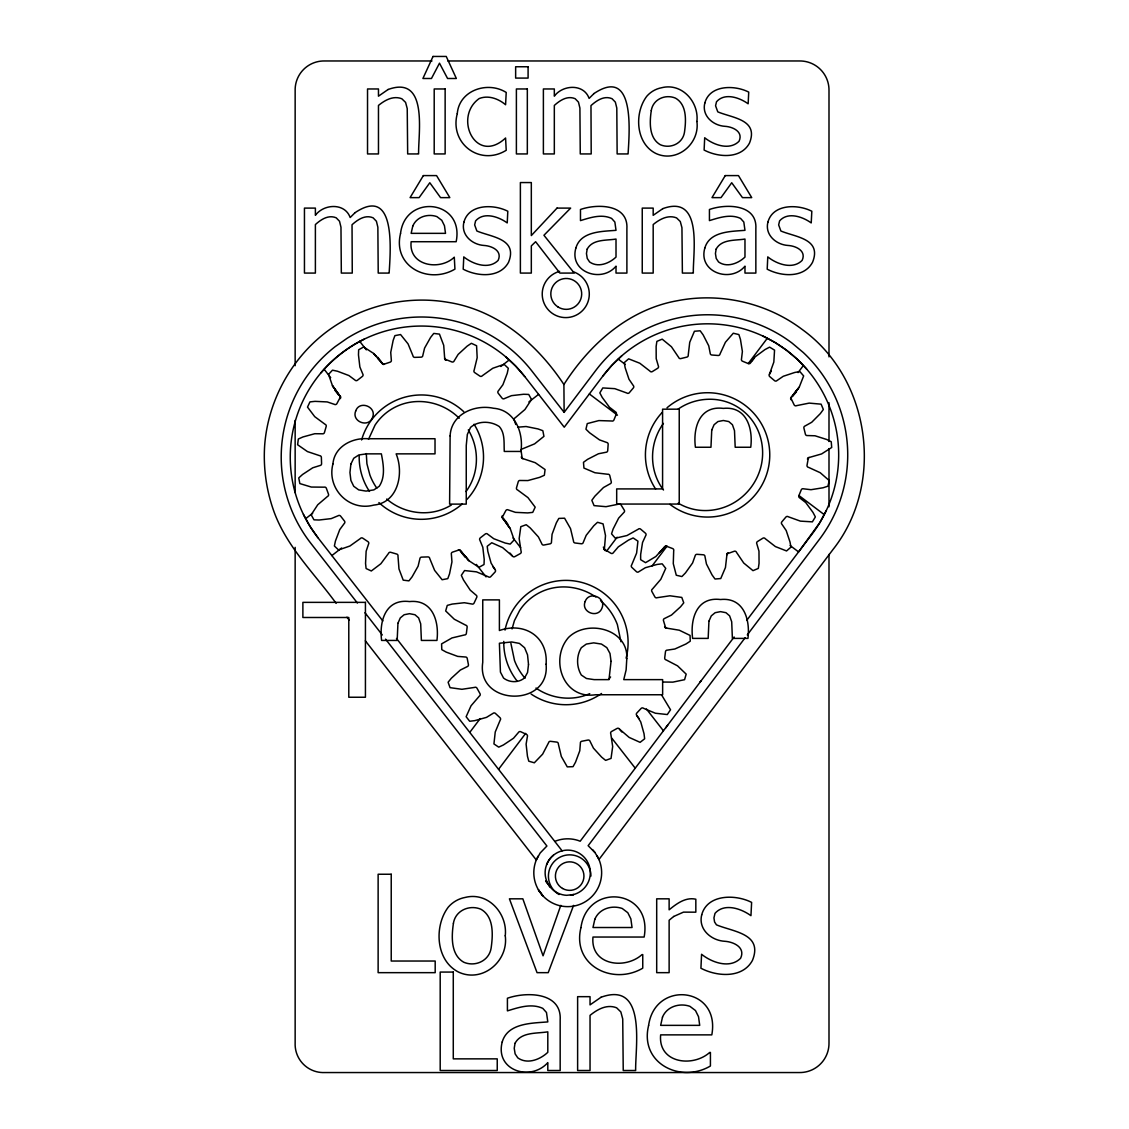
<?xml version="1.0" encoding="UTF-8"?>
<svg xmlns="http://www.w3.org/2000/svg" width="1129" height="1129" viewBox="0 0 1129 1129"><rect width="100%" height="100%" fill="white"/><g stroke="black" fill="none" stroke-linecap="round" stroke-linejoin="round"><path stroke-width="1.5" d="M659.322 552.702L665.997 546.055L672.602 548.553A1.778 1.778 0 0 1 673.688 550.811L673.279 563.639L676.285 575.24L681.902 576.552L685.472 572.897L692.585 562.976L695.139 555.863A1.778 1.778 0 0 1 697.115 554.325L703.254 554.776A1.778 1.778 0 0 1 704.99 556.597L706.458 564.006L712.018 574.873L715.01 579.022L720.754 578.542L725.453 567.52L727.005 553.859L734.33 551.234A1.778 1.778 0 0 1 736.545 552.434L743.743 563.046L753.001 570.653L758.321 568.423L759.055 563.357L758.97 551.15L756.853 543.91A1.778 1.778 0 0 1 757.559 541.497L762.795 538.251A1.778 1.778 0 0 1 765.264 538.716L775.397 546.577L786.546 550.952L790.921 547.184L790.046 542.146L786.207 530.559L781.96 524.322A1.778 1.778 0 0 1 781.861 521.824L785.855 517.11A1.778 1.778 0 0 1 788.338 516.786L800.405 521.132L812.372 521.852L815.364 516.927L812.979 512.397L805.739 502.574L799.769 497.945A1.778 1.778 0 0 1 798.909 495.589L801.237 489.887A1.778 1.778 0 0 1 803.509 488.815L811.003 489.704L823.055 487.77L827.924 486.204L829.25 480.587L820.218 472.712L808.562 467.364A1.778 1.778 0 0 1 807.009 465.374L808.392 457.725L821.616 453.929L831.706 447.479L831.24 441.735L826.64 439.463L815.011 435.78L807.461 435.554A1.778 1.778 0 0 1 805.386 434.143L803.919 428.159A1.778 1.778 0 0 1 805.118 425.958L811.709 422.274L820.317 413.623L823.351 409.488L821.108 404.168L809.183 403.109L796.594 405.636A1.778 1.778 0 0 1 794.181 404.944L790.808 397.93L798.217 388.447M661.622 694.956L670.527 709.76L667.31 714.544L655.399 713.232L643.544 708.306A1.778 1.778 0 0 0 641.046 708.504L636.841 713.006A1.778 1.778 0 0 0 636.812 715.518L640.75 721.953L644.024 733.709L644.645 738.789L640.101 742.346L629.163 737.42L619.426 729.066A1.778 1.778 0 0 0 616.984 728.487L611.593 731.479A1.778 1.778 0 0 0 610.789 733.85L612.68 746.537L611.043 758.406L605.624 760.381L601.644 757.15L593.431 748.132L590.072 741.372A1.778 1.778 0 0 0 587.927 740.059L581.887 741.231A1.778 1.778 0 0 0 580.377 743.249L579.784 750.771L575.522 762.202L573.038 766.676L567.266 766.873L561.325 756.472L558.347 743.997A1.778 1.778 0 0 0 556.71 742.092L550.599 741.33A1.778 1.778 0 0 0 548.553 742.783L542.626 754.158L534.327 762.795L528.781 761.2L527.455 756.261L526.114 744.138L527.37 736.687A1.778 1.778 0 0 0 526.41 734.372L520.822 731.761A1.778 1.778 0 0 0 518.423 732.509L513.526 738.239L503.351 744.999L498.708 747.144L493.937 743.926L495.236 732.015L500.175 720.161A1.778 1.778 0 0 0 499.964 717.663L495.462 713.457A1.778 1.778 0 0 0 492.95 713.429L486.514 717.367L474.759 720.641L469.678 721.262L466.136 716.717L471.047 705.78L479.402 696.043A1.778 1.778 0 0 0 479.98 693.601L476.988 688.21A1.778 1.778 0 0 0 474.617 687.406L461.93 689.297L450.062 687.66L448.1 682.241L451.318 678.261L460.336 670.047L467.096 666.689A1.778 1.778 0 0 0 468.408 664.544L467.237 658.503A1.778 1.778 0 0 0 465.233 656.993L457.697 656.401L446.265 652.139L441.792 649.655L441.594 643.883L451.995 637.941L464.471 634.964A1.778 1.778 0 0 0 466.376 633.327L467.138 627.216A1.778 1.778 0 0 0 465.684 625.17L454.31 619.242L445.673 610.944L447.267 605.398L452.207 604.071L464.344 602.731L471.781 603.987A1.778 1.778 0 0 0 474.095 603.027L476.706 597.439A1.778 1.778 0 0 0 475.958 595.039L470.228 590.142L463.483 579.967L461.324 575.324L464.555 570.554L476.466 571.853L488.307 576.792A1.778 1.778 0 0 0 490.805 576.58L495.01 572.078A1.778 1.778 0 0 0 495.052 569.566L491.101 563.131L487.827 551.375L487.206 546.295L491.764 542.753L502.687 547.664L512.425 556.018A1.778 1.778 0 0 0 514.866 556.597L520.257 553.605A1.778 1.778 0 0 0 521.062 551.234L519.171 538.547L520.808 526.678L526.227 524.717L530.207 527.935L538.42 536.952L541.779 543.712A1.778 1.778 0 0 0 543.924 545.025L549.978 543.853A1.778 1.778 0 0 0 551.474 541.849L552.067 534.313L556.329 522.882L558.813 518.409L564.585 518.211L570.526 528.612L573.504 541.087A1.778 1.778 0 0 0 575.141 542.993L581.252 543.755A1.778 1.778 0 0 0 583.298 542.301L586.191 535.329L593.783 525.775L597.523 522.29L603.069 523.884L605.511 535.612L604.368 549.315L611.029 553.323A1.778 1.778 0 0 0 613.428 552.575L618.339 546.845L628.5 540.099L633.143 537.94L637.927 541.172L636.615 553.083L631.69 564.923A1.778 1.778 0 0 0 631.887 567.421L636.389 571.627A1.778 1.778 0 0 0 638.901 571.669L645.336 567.718L657.092 564.444L662.173 563.823L665.729 568.381L660.804 579.304L652.449 589.042A1.778 1.778 0 0 0 651.87 591.483L654.862 596.874A1.778 1.778 0 0 0 657.233 597.678L669.92 595.787L681.789 597.424L683.765 602.844L680.533 606.823L671.515 615.037L664.755 618.396A1.778 1.778 0 0 0 663.443 620.541L665.715 627.978L679.277 630.208L690.059 635.429L690.256 641.201L685.966 643.982L674.846 649.006L667.38 650.121A1.778 1.778 0 0 0 665.475 651.758L664.713 657.868A1.778 1.778 0 0 0 666.166 659.915L677.541 665.842L686.178 674.14L684.583 679.686L672.856 682.128L663.711 682.043M515.798 424.49L514.217 420.157A1.778 1.778 0 0 1 515.177 417.829L524.943 409.517L531.519 399.497L528.725 394.444L523.602 394.261L511.479 395.658L504.508 398.551A1.778 1.778 0 0 1 502.038 398.114L498.242 393.259A1.778 1.778 0 0 1 498.439 390.761L502.927 384.693L507.246 373.276L508.304 368.28L504.098 364.342L492.78 368.266L482.337 375.717A1.778 1.778 0 0 1 479.853 376.07L474.744 372.626A1.778 1.778 0 0 1 474.152 370.185L477.172 357.71L476.593 345.742L471.372 343.301L467.124 346.166L458.134 354.421L454.183 360.857A1.778 1.778 0 0 1 451.939 361.957L444.727 359.036L443.711 345.333L439.463 334.128L433.748 333.422L430.586 337.444L424.589 348.085L422.825 355.423A1.778 1.778 0 0 1 421.018 357.173L414.865 357.371A1.778 1.778 0 0 1 412.946 355.748L408.063 343.893L400.569 334.551L394.896 335.638L393.146 340.45L390.733 352.417L391.311 359.939A1.778 1.778 0 0 1 390.14 362.155L383.451 364.385L377.876 358.429M512.058 628.924L514.429 620.625L519.65 610.464A52.244 52.244 0 0 1 546.097 589.846C562.609 584.06 581.59 587.066 595.872 597.043M571.33 895.043A22.608 22.608 0 0 0 581.901 855.119L579.996 853.736A22.608 22.608 0 0 0 573.518 850.871L571.203 850.391A22.608 22.608 0 0 0 564.133 850.405L561.819 850.913A22.608 22.608 0 0 0 555.369 853.806C549.386 857.687 545.49 864.489 545.152 871.602A22.608 22.608 0 0 0 566.603 895.311L573.645 894.549L570.498 895.142M368.52 439.322L375.068 425.068A52.244 52.244 0 0 1 401.515 404.436C418.026 398.65 437.008 401.67 451.29 411.633A58.708 58.708 0 0 1 459.221 418.238M734.132 636.996L580.179 841.232L577.949 840.399A33.912 33.912 0 0 0 556.992 840.555L554.791 841.43M700.601 681.295L700.206 682.015L700.643 681.323M560.803 905.345L543.063 955.811L522.84 898.825L509.419 898.825L537.051 972.662L548.214 972.662L573.574 905.387M790.808 397.93L799.261 387.092L803.65 375.943L799.882 371.582L794.844 372.443L783.258 376.282L777.02 380.544A1.778 1.778 0 0 1 774.508 380.628L769.809 376.649A1.778 1.778 0 0 1 769.484 374.151L773.831 362.084L774.55 350.131L769.611 347.139L765.081 349.51L755.259 356.75L750.644 362.719A1.778 1.778 0 0 1 748.287 363.58L742.586 361.252A1.778 1.778 0 0 1 741.499 358.98L742.388 351.486L740.455 339.434L738.888 334.565L733.285 333.238L725.411 342.27L720.048 353.927A1.778 1.778 0 0 1 718.072 355.48L711.933 355.014A1.778 1.778 0 0 1 710.197 353.208L708.73 345.799L703.169 334.932L700.178 330.783L694.434 331.263L689.734 342.285L688.238 355.028A1.778 1.778 0 0 1 686.841 357.103L680.858 358.57A1.778 1.778 0 0 1 678.642 357.371L671.445 346.758L662.187 339.152L656.866 341.381L656.132 346.448L656.203 358.641L658.32 365.895A1.778 1.778 0 0 1 657.628 368.308L652.393 371.54A1.778 1.778 0 0 1 649.923 371.088L639.79 363.228L628.641 358.839L624.266 362.607L625.127 367.659L628.98 379.231L633.228 385.469A1.778 1.778 0 0 1 633.313 387.981L629.333 392.68A1.778 1.778 0 0 1 626.849 393.019L614.783 388.658L602.815 387.939L599.824 392.878L602.209 397.408L609.448 407.23L615.418 411.845A1.778 1.778 0 0 1 616.279 414.216L613.936 419.917A1.778 1.778 0 0 1 611.678 420.99L598.85 420.581L587.263 423.601L585.937 429.218L589.606 432.788L599.513 439.887L606.626 442.441A1.778 1.778 0 0 1 608.164 444.417L607.712 450.57A1.778 1.778 0 0 1 605.892 452.292L598.483 453.759L587.63 459.32L583.467 462.311L583.947 468.069L594.969 472.755L607.712 474.251A1.778 1.778 0 0 1 609.801 475.662L611.255 481.646A1.778 1.778 0 0 1 610.069 483.847L603.479 487.53L594.87 496.181L591.836 500.302L594.066 505.623L606.005 506.681L618.579 504.169A1.778 1.778 0 0 1 620.992 504.861L624.238 510.096A1.778 1.778 0 0 1 623.787 512.566L618.65 518.112L613.132 528.993L611.537 533.848L615.305 538.223L626.976 535.541L638.167 529.261A1.778 1.778 0 0 1 640.679 529.176L645.379 533.156A1.778 1.778 0 0 1 645.703 535.64L642.542 542.499L640.651 554.551L640.637 559.674L645.562 562.665L655.85 556.512L665.136 546.365M462.311 552.871L459.235 549.894L452.546 552.123A1.778 1.778 0 0 0 451.374 554.339L451.953 561.861L449.54 573.828L447.79 578.641L442.116 579.727L434.623 570.385L429.74 558.53A1.778 1.778 0 0 0 427.82 556.907L421.667 557.119A1.778 1.778 0 0 0 419.861 558.855L418.097 566.208L412.099 576.834L408.938 580.856L403.222 580.151L398.974 568.945L397.987 556.16A1.778 1.778 0 0 0 396.674 554.029L390.747 552.321A1.778 1.778 0 0 0 388.503 553.422L380.868 563.738L371.314 570.978L366.092 568.536L365.556 563.442L366.135 551.248L368.534 544.093A1.778 1.778 0 0 0 367.941 541.652L362.832 538.208A1.778 1.778 0 0 0 360.349 538.561L349.905 546.013L338.587 549.95L334.382 546.013L335.44 541.003L339.758 529.586L344.246 523.517A1.778 1.778 0 0 0 344.444 521.019L340.648 516.165A1.778 1.778 0 0 0 338.178 515.727L331.206 518.62L319.084 520.017L313.961 519.834L311.167 514.782L317.743 504.762L327.509 496.45A1.778 1.778 0 0 0 328.468 494.121L326.366 488.335A1.778 1.778 0 0 0 324.136 487.163L311.308 487.051L299.848 483.579L298.748 477.92L302.558 474.49L312.761 467.787L319.959 465.529A1.778 1.778 0 0 0 321.582 463.61L321.37 457.457A1.778 1.778 0 0 0 319.62 455.664L307.455 451.586L297.619 444.741L298.324 439.012L303.009 436.937L314.779 433.719L322.329 433.79A1.778 1.778 0 0 0 324.46 432.463L326.168 426.55A1.778 1.778 0 0 0 325.053 424.292L314.737 416.672L307.511 407.117L309.953 401.896L315.047 401.359L327.227 401.924L334.382 404.337A1.778 1.778 0 0 0 336.823 403.745L340.492 396.872L332.462 385.709L328.539 374.391L332.476 370.171L337.486 371.243L348.903 375.548L354.958 380.05A1.778 1.778 0 0 0 357.47 380.233L362.324 376.451A1.778 1.778 0 0 0 362.748 373.967L359.869 366.996L358.472 354.873L358.655 349.764L363.693 346.97L373.727 353.532L382.039 363.312A1.778 1.778 0 0 0 384.354 364.258M517.632 427.143A1.778 1.778 0 0 0 518.55 427.115L526.072 426.522L538.025 428.935L542.837 430.699L543.938 436.358L534.596 443.866L522.727 448.749A1.778 1.778 0 0 0 521.104 450.669L522.177 458.374L535.231 462.692L545.067 469.537L544.361 475.267L539.676 477.341L527.906 480.559L520.356 480.488A1.778 1.778 0 0 0 518.225 481.815L516.517 487.728A1.778 1.778 0 0 0 517.632 489.986L527.949 497.607L535.174 507.161L532.733 512.383L527.638 512.919L515.459 512.354L508.304 509.941A1.778 1.778 0 0 0 505.863 510.534L502.193 517.407L509.221 527.172M385.553 639.127L546.902 846.016L540.142 853.016L536.317 860.03L365.359 640.806M826.343 510.407L819.894 522.515L798.598 551.926L790.159 545.561M769.484 374.151L771.347 370.905M662.511 550.246L664.544 547.071A1.778 1.778 0 0 1 666.9 546.224M665.545 728.05L667.747 725.143M747.285 634.893L819.428 539.337A140.137 140.137 0 0 0 803.255 352.502L792.022 343.061A140.137 140.137 0 0 0 595.759 370.467L564.133 412.353L563.907 384.509C589.874 343.823 628.966 309.163 677.753 300.653C720.937 292.284 767.17 303.009 802.253 329.513C870.276 378.483 885.094 483.339 833.23 549.202L598.934 859.536M621.684 355.889L611.805 365.415L602.971 375.915L564.246 427.214L524.717 376.522L515.727 366.163L505.693 356.792M469.763 732.396L480.192 718.58M606.541 551.234L617.111 537.221M748.231 363.552L767.254 338.361M498.552 769.315L525.677 733.37M652.139 565.869L666.943 546.267M798.048 372.598L803.34 365.598M745.168 637.702L588.138 845.692L595.011 852.578L598.723 859M746.706 620.4L812.217 533.89A131.091 131.091 0 0 0 786.574 350.286L775.214 342.595L763.105 336.146M794.35 393.428L799.261 387.092M751.321 361.421L754.271 357.921M792.586 396.35L796.524 391.692M662.37 549.428L664.544 547.071M321.003 372.782C332.9 358.853 347.577 347.422 363.99 339.264M305.747 518.62L312.662 513.229M500.839 366.488L509.137 360.01M331.87 555.581L341.607 547.988M528.894 401.938L538.618 394.36M678.176 409.079C692.077 399.426 710.494 396.561 726.596 401.896A52.244 52.244 0 0 1 753.368 422.105C763.232 436.556 765.236 455.679 759.295 472.049A58.708 58.708 0 0 1 738.253 499.935C724.126 510.125 705.188 513.441 688.591 507.895A52.244 52.244 0 0 1 678.247 503.181M431.998 60.966L324.785 60.966A28.917 28.917 0 0 0 295.149 90.588L295.149 365.711M447.818 60.966L799.374 60.966A29.1 29.1 0 0 1 828.996 90.588L828.996 356.891M535.979 688.055C550.26 698.018 569.242 701.038 585.753 695.238A52.244 52.244 0 0 0 589.733 693.672M618.297 359.149L625.297 364.441M798.937 495.532L824.142 514.556M589.352 393.95L617.478 415.19M460.096 550.246L468.958 560.746L478.992 567.308L484.031 564.514L484.214 559.405L482.817 547.283L479.938 540.311A1.778 1.778 0 0 1 480.361 537.827L485.216 534.045A1.778 1.778 0 0 1 487.728 534.229L493.782 538.731L505.199 543.035L510.209 544.107L514.147 539.888L510.223 528.57L502.193 517.407M340.281 398.636A1.778 1.778 0 0 0 339.914 396.152L332.462 385.709L340.492 396.872M806.6 368.985L797.088 359.107L786.574 350.286A131.091 131.091 0 0 0 602.971 375.915M510.04 553.111L512.425 556.018M621.811 731.973L619.426 729.066M375.802 355.974L373.727 353.532L375.943 356.157M464.527 555.496L468.958 560.746L460.646 550.966A1.778 1.778 0 0 0 458.332 550.021M592.542 849.629L595.011 852.578M563.907 384.509C537.319 344.232 497.677 310.193 448.763 302.445C405.466 294.754 359.403 306.199 324.729 333.253C290.04 360.292 267.728 402.164 264.623 446.04C263.255 467.956 266.331 490.042 273.655 510.745C286.314 546.45 314.314 573.32 336.146 603.338M564.133 412.353L531.844 370.961A140.137 140.137 0 0 0 347.196 338.234L335.172 346.631A140.137 140.137 0 0 0 310.842 543.317L357.399 603.027M503.915 519.058L507.669 523.87M359.643 341.268L366.346 349.849M513.074 538.011L520.624 547.692M646.437 709.012L663.443 730.83M324.206 369.352L330.684 377.651M476.353 564.429L486.049 576.891M611.862 738.225L635.288 768.242M335.017 390.408L338.771 395.221M303.475 514.499L310.108 526.509L317.969 537.757L382.858 620.95M396.505 638.464L562.129 850.843M364.977 612.737L382.308 634.964M346.97 617.21L349.129 619.99M377.665 357.159L381.404 361.972M461.281 552.307L465.035 557.119M546.013 881.382L550.204 886.999L545.744 880.987M636.812 715.518L639.042 718.538M492.808 566.546L495.052 569.566M504.635 520.737L502.772 518.126A1.778 1.778 0 0 1 502.405 515.643M506.498 523.348L510.223 528.57M603.352 547.113L604.721 550.162M620.964 641.752L617.365 624.577A58.708 58.708 0 0 0 600.543 600.642M510.887 643.347L514.499 660.507A58.708 58.708 0 0 0 525.013 678.19M366.29 453.576L366.911 463.751L369.917 475.097A58.708 58.708 0 0 0 376.804 488.123M828.996 402.743L828.996 441.538M828.996 448.594L828.996 506.794M828.996 554.41L828.996 1042.928A29.199 29.199 0 0 1 799.374 1072.55L324.785 1072.55A28.366 28.366 0 0 1 295.149 1042.928L295.149 547.353M295.149 420.383L295.149 492.681M559.038 894.507A21.253 21.253 0 0 1 559.038 857.701A21.253 21.253 0 0 1 590.933 876.104M573.306 271.779A23.54 23.54 0 0 1 584.427 308.4A23.54 23.54 0 0 1 546.182 307.144A23.54 23.54 0 0 1 559.659 271.341M666.632 628.091A1.778 1.778 0 0 1 664.614 626.595M505.016 630.095A62.166 62.166 0 0 1 579.967 581.985A62.166 62.166 0 0 1 626.101 658.165M601.545 693.502A62.166 62.166 0 0 1 531.11 694.053M516.899 680.773A62.166 62.166 0 0 1 503.774 641.399M605.454 550.712A1.778 1.778 0 0 1 604.481 548.398M807.475 459.235A1.778 1.778 0 0 1 809.295 457.513M667.013 407.795A62.166 62.166 0 0 1 751.745 411.139A62.166 62.166 0 0 1 754.327 495.899A62.166 62.166 0 0 1 669.963 504.381M655.596 488.984A62.166 62.166 0 0 1 662.314 412.297M726.949 554.776A1.778 1.778 0 0 1 728.346 552.702M790.949 399.694A1.778 1.778 0 0 1 791.401 397.239M474.095 424.236A62.166 62.166 0 0 1 466.771 499.582M462.086 504.098A62.166 62.166 0 0 1 378.907 502.574M369.465 491.411A62.166 62.166 0 0 1 359.177 456.003M361.59 439.943A62.166 62.166 0 0 1 463.779 411.704M446.011 360.264A1.778 1.778 0 0 1 444.699 358.119M523.066 458.614A1.778 1.778 0 0 1 521.316 456.822M317.969 537.757A131.091 131.091 0 0 1 340.732 353.772A131.091 131.091 0 0 1 524.717 376.522M386.725 499.046A58.708 58.708 0 0 0 391.396 502.645C405.678 512.608 424.659 515.628 441.171 509.842A52.244 52.244 0 0 0 451.431 504.959M465.995 491.552A52.244 52.244 0 0 0 467.618 489.224C477.257 474.603 478.964 455.467 472.769 439.181A58.708 58.708 0 0 0 468.295 429.881M663.415 423.403A58.708 58.708 0 0 0 655.893 437.742C649.951 454.126 651.955 473.249 661.82 487.7A52.244 52.244 0 0 0 663.485 490.014M610.577 676.963A52.244 52.244 0 0 1 608.827 679.206M546.605 864.687A22.608 22.608 0 0 1 553.45 855.203M596.959 855.542A33.912 33.912 0 0 1 568 906.643A33.912 33.912 0 0 1 538.223 856.008M611.043 661.396L608.983 679.63L594.15 679.63L586.445 678.487L581.35 675.057C576.397 666.9 576.284 655.822 581.35 647.679L586.318 644.08L593.671 642.867L601.447 644.066L606.837 647.651L609.999 653.479L611.043 661.396M626.793 658.673L626.129 669.878L623.758 679.63L662.638 679.63L662.638 694.758L595.547 694.758C563.018 699.627 549.456 659.364 568.48 637.518C587.052 618.904 628.528 628.924 626.793 658.673M505.256 935.786C508.713 961.075 482.492 983.288 458.572 972.097C435.54 960.553 433.917 925.907 448.368 907.024A29.425 29.425 0 0 1 465.261 897.414C488.208 891.585 507.754 913.629 505.256 935.786M696.903 121.48C699.952 143.75 676.878 163.296 655.822 153.445C635.542 143.284 634.117 112.801 646.846 96.177A25.896 25.896 0 0 1 661.707 87.723C681.902 82.586 699.105 101.991 696.903 121.48M450.118 435.907L449.61 504.113L466.249 504.113L466.249 445.503L467.335 434.467L470.553 427.369C478.386 420.524 490.875 420.934 499.286 426.55C505.242 433.226 503.788 443.118 504.282 451.445L520.935 451.445C523.729 432.703 514.895 409.855 493.542 408.261C474.42 404.182 451.134 414.188 450.118 435.907M400.541 233.435C392.37 266.67 428.526 284.691 454.931 269.125L454.295 257.2C439.816 271.087 408.402 266.007 411.139 241.719L456.158 241.719C464.725 199.833 405.283 193.271 400.541 233.435M580.941 927.615C571.655 965.38 612.737 985.871 642.754 968.174L642.754 954.612L642.02 954.612C624.958 969.91 590.241 965.337 592.979 937.042L644.137 937.042C652.999 888.946 587.207 881.918 580.941 927.615M648.611 1025.442C639.324 1063.222 680.406 1083.699 710.423 1066.002L710.423 1052.454L709.689 1052.454C692.627 1067.738 657.911 1063.179 660.648 1034.87L711.806 1034.87C720.669 986.788 654.891 979.746 648.611 1025.442M546.083 664.247C550.373 707.855 476.099 706.274 482.746 662.37L482.746 599.88L499.399 599.88L499.399 630.518C524.548 621.627 548.285 636.841 546.083 664.247M332.928 463.963C326.507 488.476 348.988 511.776 373.784 505.086C398.255 502.744 404.069 473.15 396.138 453.858L435.018 453.858L435.018 438.729L367.927 438.729C352.079 437.502 334.353 446.703 332.928 463.963M457.287 113.577C449.229 143.665 480.093 166.499 506.215 150.284L505.58 138.006C475.986 165.582 452.898 117.345 479.19 98.548C488.377 94.935 498.369 98.675 505.58 104.729L506.215 92.451C487.742 80.766 459.193 90.179 457.287 113.577M463.906 222.173C460.688 234.818 472.077 244.668 483.904 245.445C491.764 245.882 502.631 250.723 498.129 260.404C488.758 269.859 472.896 264.228 463.779 256.904L463.2 269.182C477.214 276.591 499.851 278.369 508.544 262.295C518.07 238.642 491.482 237.161 476.861 230.993L474.66 224.911L475.591 220.903C483.805 211.49 498.679 216.726 507.231 222.935L507.81 211.25C493.81 204.024 468.803 203.813 463.906 222.173M704.821 103.049C701.603 115.68 712.992 125.545 724.818 126.307C732.679 126.744 743.545 131.585 739.043 141.266C729.673 150.721 713.81 145.105 704.694 137.766L704.115 150.044C718.129 157.453 740.765 159.231 749.458 143.157C758.998 119.505 732.396 118.023 717.776 111.856L715.574 105.773L716.506 101.765C724.719 92.366 739.594 97.602 748.146 103.797L748.725 92.112C734.725 84.887 709.718 84.675 704.821 103.049M767.903 222.173C764.686 234.818 776.089 244.668 787.901 245.445C795.762 245.882 806.642 250.723 802.126 260.404C792.756 269.859 776.893 264.228 767.776 256.904L767.198 269.182C781.212 276.591 803.848 278.369 812.541 262.295C822.081 238.642 795.479 237.161 780.873 230.993L778.657 224.911L779.589 220.903C787.802 211.49 802.677 216.726 811.229 222.935L811.822 211.25C797.822 204.024 772.815 203.813 767.903 222.173M701.716 914.829C698.061 929.181 711.016 940.386 724.451 941.261C733.384 941.755 745.733 947.259 740.61 958.253C729.955 969.007 711.933 962.614 701.575 954.287L700.926 968.23C716.859 976.656 742.572 978.674 752.45 960.398C763.289 933.528 733.06 931.848 716.449 924.834L714.572 921.97L713.937 917.933L714.996 913.375C724.338 902.678 741.245 908.633 750.954 915.69L751.618 902.396C735.713 894.182 707.29 893.956 701.716 914.829M397.944 623.236L397.168 640.439L381.602 640.439C379.118 621.162 385.553 598.539 409.517 601.574C432.746 599.16 439.336 621.642 436.937 640.439L421.385 640.439L420.694 623.857L418.633 617.916L414.978 614.74L409.517 613.682L404.154 614.74L400.287 617.916L397.944 623.236M453.421 923.282C451.501 936.322 450.527 954.654 463.737 962.218C475.14 967.144 489.083 960.948 491.115 948.148C492.964 935.151 494.163 916.677 480.883 909.226C469.481 904.442 455.439 910.426 453.421 923.282M651.292 110.487C649.598 121.974 648.738 138.105 660.366 144.752C670.4 149.084 682.664 143.637 684.456 132.375C686.079 120.93 687.138 104.687 675.452 98.124C665.418 93.905 653.07 99.169 651.292 110.487M711.75 430.05L710.96 447.253L695.408 447.253C692.924 427.976 699.359 405.353 723.322 408.388C746.551 405.96 753.142 428.441 750.743 447.253L735.191 447.253L734.499 430.671L732.425 424.73L728.769 421.554L723.322 420.496L717.945 421.554L714.078 424.73L711.75 430.05M708.941 621.176L708.165 638.393L692.613 638.393C690.129 619.115 696.565 596.479 720.514 599.527C743.743 597.1 750.333 619.581 747.948 638.393L732.382 638.393L731.705 621.797L729.63 615.869L725.975 612.694L720.514 611.636L715.151 612.694L711.284 615.869L708.941 621.176M350.893 464.047L349.948 472.515L350.893 480.432L353.73 486.289L358.697 489.887L366.05 491.101L373.826 489.901L379.217 486.317C385.61 476.777 383.394 464.471 381.362 453.858L366.53 453.858L358.824 454.959L353.73 458.275L350.893 464.047M575.889 247.985C568.833 272.23 601.672 283.506 616.011 266.162L616.011 273.077L626.891 273.077L626.891 228.637C628.387 204.01 597.199 203.587 580.475 209.5L580.475 220.607C590.326 217.587 601.545 213.762 611.593 218.405L614.853 222.032L616.011 230.33C602.025 231.487 580.758 231.191 575.889 247.985M502.207 1041.982C494.77 1070.546 530.644 1081.878 547.805 1062.629L547.805 1070.504L560.167 1070.504L560.167 1019.995C561.861 992.01 526.424 991.53 507.415 998.248L507.415 1010.878C518.606 1007.435 531.378 1003.102 542.781 1008.366L546.478 1012.501L547.805 1021.914C531.914 1023.241 507.74 1022.902 502.207 1041.982M704.849 247.985C697.807 272.23 730.632 283.506 744.971 266.162L744.971 273.077L755.851 273.077L755.851 228.637C757.347 204.01 726.159 203.587 709.435 209.5L709.435 220.607C719.286 217.587 730.519 213.762 740.553 218.405L743.813 222.032L744.971 230.33C730.985 231.487 709.718 231.191 704.849 247.985M528.513 664.487L527.553 672.475L524.646 677.781C518.846 682.989 509.56 682.791 503.548 678.049L500.429 672.122L499.399 643.234L511.747 641.964L519.439 643.417L524.618 647.778L527.539 654.862L528.513 664.487M587.179 249.128L586.459 253.531L587.249 258.428L589.606 261.97C598.045 267.954 609.194 263.48 616.011 257.087L616.011 239.052C606.301 240.675 592.626 238.953 587.179 249.128M515.036 1043.295L514.231 1048.291L515.12 1053.865L517.802 1057.873C527.384 1064.675 540.071 1059.595 547.805 1052.327L547.805 1031.835C536.769 1033.684 521.231 1031.723 515.036 1043.295M716.139 249.128L715.433 253.531L716.209 258.428L718.566 261.97C727.005 267.954 738.168 263.48 744.971 257.087L744.971 239.052C735.261 240.675 721.586 238.953 716.139 249.128M355.706 410.956C351.246 421.625 368.633 428.328 372.556 417.462C377.044 406.821 359.502 399.892 355.706 410.956M585.147 601.545C580.687 612.214 598.06 618.918 601.997 608.051C606.485 597.41 588.943 590.481 585.147 601.545M412.762 226.11L411.139 233.35L445.518 233.35L444.459 225.729L441.792 220.324L436.881 216.599C427.75 213.437 416.629 216.754 412.762 226.11M594.828 919.288L592.979 927.516L632.042 927.516L630.857 918.851L627.809 912.712L622.22 908.478C611.862 904.879 599.217 908.647 594.828 919.288M662.497 1017.116L660.648 1025.358L699.712 1025.358L698.526 1016.693L695.478 1010.54L689.89 1006.32C679.531 1002.721 666.886 1006.489 662.497 1017.116M433.028 56.45L422.909 78.494L431.461 78.494L439.491 63.196L447.578 78.494L456.356 78.494L446.237 56.45L433.028 56.45M423.347 175.588L410.081 197.631L419.099 197.631L429.81 182.743L440.564 197.631L449.822 197.631L436.556 175.588L423.347 175.588M725.255 175.588L711.99 197.631L721.008 197.631L731.719 182.743L742.473 197.631L751.731 197.631L738.465 175.588L725.255 175.588M557.02 208.103L531.322 235.566L531.322 182.559L520.384 182.559L520.384 273.077L531.322 273.077L531.322 245.91L535.626 241.719L559.871 273.077L574.252 273.077L543.938 235.269L570.639 208.103L557.02 208.103M355.056 212.675L350.173 217.53C344.881 202.599 323.797 203.813 315.386 215.314L315.386 208.103L304.449 208.103L304.449 273.077L315.386 273.077L315.386 224.558C321.003 219.52 328.398 214.524 336.202 217.812L339.519 221.256L340.972 227.211L341.325 273.077L352.262 273.077L352.036 224.742C357.724 219.647 365.161 214.468 373.092 217.812L376.409 221.256L377.862 227.211L378.215 273.077L389.138 273.077C390.394 251.626 396.547 184.831 355.056 212.675M593.995 93.538L589.112 98.392C583.82 83.461 562.736 84.675 554.325 96.177L554.325 88.965L543.388 88.965L543.388 153.939L554.325 153.939L554.325 105.434C559.942 100.396 567.337 95.386 575.141 98.689L578.457 102.118L579.911 108.074L580.264 153.939L591.201 153.939L590.975 105.604C596.662 100.523 604.1 95.33 612.031 98.689L615.347 102.118L616.801 108.074L617.14 153.939L628.077 153.939C629.333 132.502 635.472 65.694 593.995 93.538M673.688 916.48L669.13 920.248L669.13 972.662L656.697 972.662L656.697 898.825L669.13 898.825L669.13 909.805C676.61 903.708 685.557 896.892 695.831 899.22L695.831 912.176L683.482 912.133L673.688 916.48M388.122 89.487L378.469 96.177L378.469 88.965L367.532 88.965L367.532 153.939L378.469 153.939L378.469 105.434C384.975 100.142 393.301 95.386 401.853 98.773L405.579 102.4L407.23 108.596L407.668 153.939L418.605 153.939C418.139 133.688 428.667 74.726 388.122 89.487M662.836 208.625L653.183 215.314L653.183 208.103L642.246 208.103L642.246 273.077L653.183 273.077L653.183 224.558C659.675 219.266 668.015 214.524 676.567 217.897L680.293 221.538L681.944 227.733L682.382 273.077L693.319 273.077C692.853 252.825 703.381 193.863 662.836 208.625M601.023 997.26L590.044 1004.866L590.044 996.667L577.625 996.667L577.625 1070.504L590.044 1070.504L590.044 1015.366C597.424 1009.354 606.908 1003.963 616.617 1007.802L620.851 1011.937L622.728 1018.979L623.236 1070.504L635.655 1070.504C635.133 1047.486 647.086 980.48 601.023 997.26M528.09 66.752L515.643 66.752L515.643 78.084L528.09 78.084L528.09 66.752M445.136 88.965L434.199 88.965L434.199 153.939L445.136 153.939L445.136 88.965M527.328 88.965L516.39 88.965L516.39 153.939L527.328 153.939L527.328 88.965M679.235 409.178L662.582 409.178L662.582 488.913L616.688 488.913L616.688 504.056L679.235 504.056L679.235 409.178M365.429 602.364L302.882 602.364L302.882 617.492L348.79 617.492L348.79 697.242L365.429 697.242L365.429 602.364M391.227 874.241L378.13 874.241L378.13 972.662L435.187 972.662L435.187 961.033L391.227 961.033L391.227 874.241M453.279 972.069L440.197 972.069L440.197 1070.504L497.24 1070.504L497.24 1058.861L453.279 1058.861L453.279 972.069M542.71 895.622L538.491 889.906L542.71 895.622M562.538 888.467A14.282 14.282 0 0 0 583.947 876.104A14.282 14.282 0 0 0 562.538 863.741A14.282 14.282 0 0 0 562.538 888.467M557.98 306.947A15.439 15.439 0 0 0 581.675 294.556A15.439 15.439 0 0 0 559.095 280.232A15.439 15.439 0 0 0 557.98 306.947"/></g></svg>
